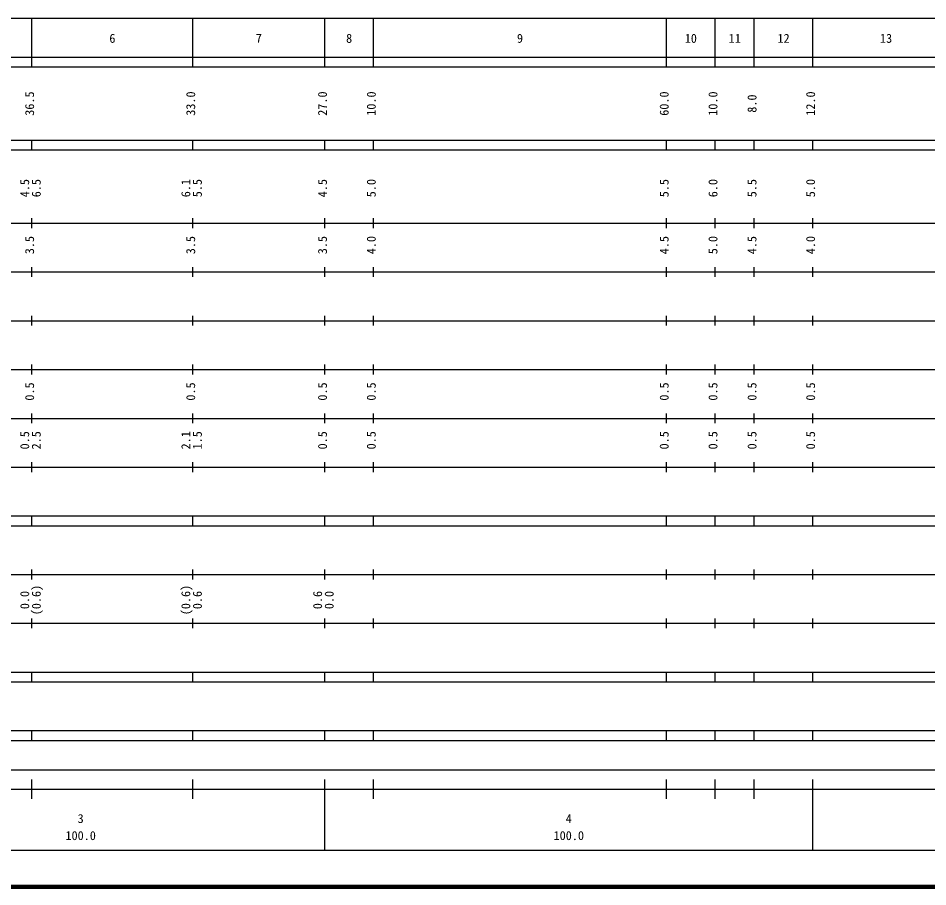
# Model space of a CAD drawing. Units: millimetres on the paper, enlarged 1000 times. Extents: x 40000 to 680000, y 20000 to 380000.
# Drawn here: x 305201 to 491551, y 20000 to 198000 of the extents above; entities that cross this region are included whole.
import ezdxf
from ezdxf.enums import TextEntityAlignment as Align

# ---------------------------------------------------------------- set-up
doc = ezdxf.new("R2010")
doc.units = ezdxf.units.MM
doc.header["$LTSCALE"] = 1000
doc.layers.add('M-TTL', color=2, linetype='Continuous', lineweight=140)
doc.layers.add('M-TTL-BAND', color=7, linetype='Continuous', lineweight=25)
doc.styles.add('ＭＳ ゴシック', font='')
doc.styles.get('ＭＳ ゴシック').set_extended_font_data('MS Gothic')

msp = doc.modelspace()

# ---------------------------------------------------------------- linework, layer by layer
at = {"layer": 'M-TTL'}
msp.add_line((40000, 20000), (680000, 20000), dxfattribs=at)
at = {"layer": 'M-TTL-BAND'}
for p, q in [((68000, 198000), (579000, 198000)), ((308000, 188000), (308000, 198000)), ((341000, 188000), (341000, 198000)), ((368000, 188000), (368000, 198000)), ((378000, 188000), (378000, 198000)), ((438000, 188000), (438000, 198000)), ((448000, 188000), (448000, 198000)), ((456000, 188000), (456000, 198000)), ((468000, 188000), (468000, 198000)), ((40000, 190000), (579000, 190000)), ((40000, 188000), (579000, 188000)), ((40000, 173000), (579000, 173000)), ((308000, 171000), (308000, 173000)), ((341000, 171000), (341000, 173000)), ((368000, 171000), (368000, 173000)), ((378000, 171000), (378000, 173000)), ((438000, 171000), (438000, 173000)), ((448000, 171000), (448000, 173000)), ((456000, 171000), (456000, 173000)), ((468000, 171000), (468000, 173000)), ((40000, 171000), (579000, 171000)), ((308000, 155000), (308000, 157000)), ((341000, 155000), (341000, 157000)), ((368000, 155000), (368000, 157000)), ((378000, 155000), (378000, 157000)), ((438000, 155000), (438000, 157000)), ((448000, 155000), (448000, 157000)), ((456000, 155000), (456000, 157000)), ((468000, 155000), (468000, 157000)), ((40000, 156000), (579000, 156000)), ((46000, 146000), (579000, 146000)), ((308000, 145000), (308000, 147000)), ((341000, 145000), (341000, 147000)), ((368000, 145000), (368000, 147000)), ((378000, 145000), (378000, 147000)), ((438000, 145000), (438000, 147000)), ((448000, 145000), (448000, 147000)), ((456000, 145000), (456000, 147000)), ((468000, 145000), (468000, 147000)), ((308000, 135000), (308000, 137000)), ((341000, 135000), (341000, 137000)), ((368000, 135000), (368000, 137000)), ((378000, 135000), (378000, 137000)), ((438000, 135000), (438000, 137000)), ((448000, 135000), (448000, 137000)), ((456000, 135000), (456000, 137000)), ((468000, 135000), (468000, 137000)), ((52000, 136000), (579000, 136000)), ((308000, 125000), (308000, 127000)), ((341000, 125000), (341000, 127000)), ((368000, 125000), (368000, 127000)), ((378000, 125000), (378000, 127000)), ((438000, 125000), (438000, 127000)), ((448000, 125000), (448000, 127000)), ((456000, 125000), (456000, 127000)), ((468000, 125000), (468000, 127000)), ((46000, 126000), (579000, 126000)), ((52000, 116000), (579000, 116000)), ((308000, 115000), (308000, 117000)), ((341000, 115000), (341000, 117000)), ((368000, 115000), (368000, 117000)), ((378000, 115000), (378000, 117000)), ((438000, 115000), (438000, 117000)), ((448000, 115000), (448000, 117000)), ((456000, 115000), (456000, 117000)), ((468000, 115000), (468000, 117000)), ((308000, 105000), (308000, 107000)), ((341000, 105000), (341000, 107000)), ((368000, 105000), (368000, 107000)), ((378000, 105000), (378000, 107000)), ((438000, 105000), (438000, 107000)), ((448000, 105000), (448000, 107000)), ((456000, 105000), (456000, 107000)), ((468000, 105000), (468000, 107000)), ((46000, 106000), (579000, 106000)), ((40000, 96000), (579000, 96000)), ((308000, 94000), (308000, 96000)), ((341000, 94000), (341000, 96000)), ((368000, 94000), (368000, 96000)), ((378000, 94000), (378000, 96000)), ((438000, 94000), (438000, 96000)), ((448000, 94000), (448000, 96000)), ((456000, 94000), (456000, 96000)), ((468000, 94000), (468000, 96000)), ((40000, 94000), (579000, 94000)), ((49000, 84000), (579000, 84000)), ((308000, 83000), (308000, 85000)), ((341000, 83000), (341000, 85000)), ((368000, 83000), (368000, 85000)), ((378000, 83000), (378000, 85000)), ((438000, 83000), (438000, 85000)), ((448000, 83000), (448000, 85000)), ((456000, 83000), (456000, 85000)), ((468000, 83000), (468000, 85000)), ((308000, 73000), (308000, 75000)), ((341000, 73000), (341000, 75000)), ((368000, 73000), (368000, 75000)), ((378000, 73000), (378000, 75000)), ((438000, 73000), (438000, 75000)), ((448000, 73000), (448000, 75000)), ((456000, 73000), (456000, 75000)), ((468000, 73000), (468000, 75000)), ((40000, 74000), (579000, 74000)), ((40000, 64000), (579000, 64000)), ((308000, 62000), (308000, 64000)), ((341000, 62000), (341000, 64000)), ((368000, 62000), (368000, 64000)), ((378000, 62000), (378000, 64000)), ((438000, 62000), (438000, 64000)), ((448000, 62000), (448000, 64000)), ((456000, 62000), (456000, 64000)), ((468000, 62000), (468000, 64000)), ((40000, 62000), (579000, 62000)), ((40000, 52000), (579000, 52000)), ((308000, 50000), (308000, 52000)), ((341000, 50000), (341000, 52000)), ((368000, 50000), (368000, 52000)), ((378000, 50000), (378000, 52000)), ((438000, 50000), (438000, 52000)), ((448000, 50000), (448000, 52000)), ((456000, 50000), (456000, 52000)), ((468000, 50000), (468000, 52000)), ((40000, 50000), (579000, 50000)), ((71000, 44000), (565000, 44000)), ((308000, 38000), (308000, 42000)), ((341000, 38000), (341000, 42000)), ((368000, 27500), (368000, 42000)), ((378000, 38000), (378000, 42000)), ((438000, 38000), (438000, 42000)), ((448000, 38000), (448000, 42000)), ((456000, 38000), (456000, 42000)), ((468000, 27500), (468000, 42000)), ((40000, 40000), (579000, 40000)), ((68000, 27500), (579000, 27500))]:
    msp.add_line(p, q, dxfattribs=at)

# ---------------------------------------------------------------- texts
at = {"layer": 'M-TTL-BAND', "style": 'ＭＳ ゴシック'}
for s, p in [('6', (324500, 192405)), ('7', (354500, 192405)), ('8', (373000, 192405)), ('9', (408000, 192405)), ('10', (443000, 192405)), ('11', (452000, 192405)), ('12', (462000, 192405)), ('13', (483000, 192405)), ('3', (318000, 32523)), ('4', (418000, 32523)), ('100.0', (318000, 29033)), ('100.0', (418000, 29033))]:
    msp.add_text(s, height=1833, dxfattribs=at).set_placement(p, align=Align.BOTTOM_CENTER)
for s, p in [('36.5', (309000, 180500)), ('33.0', (342000, 180500)), ('27.0', (369000, 180500)), ('10.0', (379000, 180500)), ('60.0', (439000, 180500)), ('10.0', (449000, 180500)), ('12.0', (469000, 180500)), ('8.0', (457000, 180500)), ('4.5', (308000, 163174)), ('6.5', (310370, 163174)), ('6.1', (341000, 163174)), ('5.5', (343370, 163174)), ('4.5', (369000, 163174)), ('5.0', (379000, 163174)), ('5.5', (439000, 163174)), ('6.0', (449000, 163174)), ('5.5', (457000, 163174)), ('5.0', (469000, 163174)), ('3.5', (309000, 151500)), ('3.5', (342000, 151500)), ('3.5', (369000, 151500)), ('4.0', (379000, 151500)), ('4.5', (439000, 151500)), ('5.0', (449000, 151500)), ('4.5', (457000, 151500)), ('4.0', (469000, 151500)), ('0.5', (309000, 121500)), ('0.5', (342000, 121500)), ('0.5', (369000, 121500)), ('0.5', (379000, 121500)), ('0.5', (439000, 121500)), ('0.5', (449000, 121500)), ('0.5', (457000, 121500)), ('0.5', (469000, 121500)), ('0.5', (308000, 111500)), ('2.5', (310370, 111500)), ('2.1', (341000, 111500)), ('1.5', (343370, 111500)), ('0.5', (369000, 111500)), ('0.5', (379000, 111500)), ('0.5', (439000, 111500)), ('0.5', (449000, 111500)), ('0.5', (457000, 111500)), ('0.5', (469000, 111500)), ('0.0', (308000, 78764)), ('(0.6)', (310370, 78764)), ('(0.6)', (341000, 78764)), ('0.6', (343370, 78764)), ('0.6', (368000, 78764)), ('0.0', (370370, 78764))]:
    msp.add_text(s, height=1833, rotation=90, dxfattribs=at).set_placement(p, align=Align.BOTTOM_CENTER)

doc.saveas('drawing.dxf')
